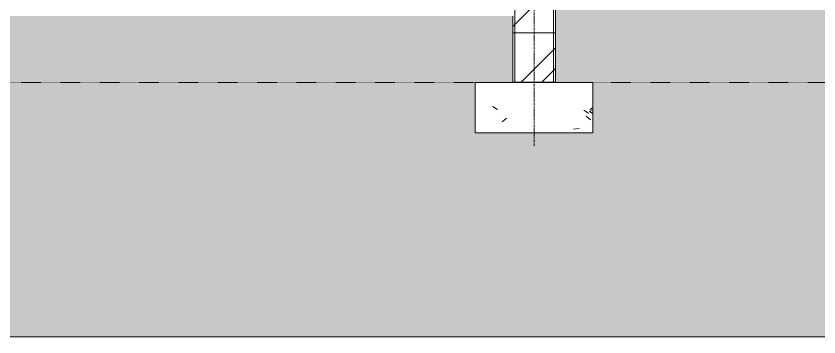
# Model space of a CAD drawing. Header units: millimetres. Extents: x -12186 to 152825, y -4386 to 9463.
# Drawn here: x 52088 to 56865, y -2196 to -285 of the extents above; entities that cross this region are included whole.
import ezdxf

# ---------------------------------------------------------------- set-up
doc = ezdxf.new("R2010")
doc.units = ezdxf.units.MM
doc.linetypes.add('1000 Dashed', pattern=[2, 1, -1])
doc.linetypes.add('Grid Line', pattern=[22.225, 12.7, -3.175, 3.175, -3.175])
for name, color, linetype, lineweight in [('A-DETL', 90, 'Continuous', 5), ('A-DETL-GENF', 92, 'Continuous', 5), ('A-DETL-THIN', 151, 'Continuous', 5), ('A-FLOR-LEVL', 51, 'Continuous', 5), ('A-WALL', 113, 'Continuous', 9), ('A-WALL-PATT', 111, 'Continuous', 9), ('C-BLDG-PADS', 91, 'Continuous', 5), ('S-FNDN', 32, 'Continuous', 9), ('S-GRID', 1, 'Continuous', 5)]:
    doc.layers.add(name, color=color, linetype=linetype, lineweight=lineweight)
pattern_1 = [(45, (47874, 3166.03), (-251.447, 251.447), []), (45, (47874, 3547.03), (-251.447, 251.447), [])]

msp = doc.modelspace()

# ---------------------------------------------------------------- hatches: boundary and pattern name
at = {"layer": 'A-DETL-GENF'}
h = msp.add_hatch(dxfattribs=at)
h.set_pattern_fill('FP_96', color=135, style=0, pattern_type=2)
h.set_pattern_definition([(45, (47838.48, 3201.53), (0, 424.264), [300, -300]), (45, (47767.98, 3272.03), (0, 424.264), [300, -300]), (45, (47696.98, 3343.03), (0, 424.264), [300, -300]), (135, (48121.48, 3413.53), (-424.264, 3e-14), [300, -300]), (135, (48191.98, 3484.03), (-424.264, 3e-14), [300, -300]), (135, (48262.98, 3555.03), (-424.264, 3e-14), [300, -300])])
h.paths.add_polyline_path([(54715.8, -2196.1), (69940.2, -2196.1), (69940.2, 0), (55296.9, 0), (55296.9, -680), (55519.9, -680), (55519.9, -980), (54819.9, -980), (54819.9, -680), (55042.9, -680), (55042.9, -285), (48932.9, -285), (48932.9, -680), (49155.9, -680), (49155.9, -980), (48455.9, -980), (48455.9, -680), (48678.9, -680), (48678.9, -285), (46724.9, -285), (46724.9, -680), (46947.9, -680), (46947.9, -980), (46247.9, -980), (46247.9, -680), (46470.9, -680), (46470.9, -54), (46368, -81.6), (44301.8, -52.1), (43824.7, -39), (42874.6, 77.7), (42874.6, -2196.1), (53024.2, -2196.1)])
at = {"layer": 'A-WALL-PATT', "lineweight": 5}
h = msp.add_hatch(dxfattribs=at)
h.set_pattern_fill('FP_91', color=256, style=0, pattern_type=2)
h.set_pattern_definition(pattern_1)
h.paths.add_polyline_path([(55054.9, -680), (55054.9, 0), (55042.9, 0), (55042.9, -680)])
h = msp.add_hatch(dxfattribs=at)
h.set_pattern_fill('FP_91', color=256, style=0, pattern_type=2)
h.set_pattern_definition(pattern_1)
h.paths.add_polyline_path([(55284.9, -680), (55284.9, 0), (55054.9, 0), (55054.9, -680)])
h = msp.add_hatch(dxfattribs=at)
h.set_pattern_fill('FP_91', color=256, style=0, pattern_type=2)
h.set_pattern_definition(pattern_1)
h.paths.add_polyline_path([(55284.9, -680), (55296.9, -680), (55296.9, 0), (55284.9, 0), (55284.9, -491.1)])
at = {"layer": 'S-FNDN', "lineweight": 5}
h = msp.add_hatch(dxfattribs=at)
h.set_pattern_fill('FP_93', color=256, style=0, pattern_type=2)
h.set_pattern_definition([(50, (47874, 3166), (728.737, -63.756), [76.2, -838.2]), (355, (47874, 3166), (-140.97, 764.23), [60.96, -670.56]), (100.451, (47934.7, 3160.7), (587.77, 700.467), [64.76, -712.36]), (46.184, (47874, 3369.2), (1084.32, -168.17), [114.3, -1257.3]), (96.636, (47964.3, 3355.2), (949.61, 989.71), [97.14, -1068.54]), (351.184, (47874, 3369.2), (949.62, 989.7), [91.44, -1005.84]), (21, (47975.6, 3318.4), (606.458, -409.06), [76.2, -838.2]), (326, (47975.6, 3318.4), (247.21, 736.75), [60.96, -670.56]), (71.451, (48026.1, 3284.34), (853.67, 327.685), [64.76, -712.36]), (37.5, (47873.98, 3166.03), (12.355, 338.22), [33.528, -628.904, 33.528, -647.192, -673.1]), (37.5, (47873.98, 3166.03), (12.355, 338.22), [-1343.152, 33.528, -639.572]), (7.5, (47874, 3166.03), (267.279, 400.722), [33.528, -354.584, 33.528, -613.664, -256.54]), (7.5, (47874, 3166.03), (267.279, 400.722), [-1035.304, 33.528, -223.012]), (327.5, (47647.42, 3166.03), (542.363, -22.915), [33.528, -220.472, 33.528, -758.952, -1051.56]), (327.5, (47647.42, 3166.03), (542.363, -22.915), [-1046.48, 33.528, -1018.032]), (317.5, (47545.8, 3166.03), (592.517, 101.707), [33.528, -296.672, 33.528, -492.76, -746.76]), (317.5, (47545.8, 3166.03), (592.517, 101.707), [-856.49, 33.53, -713.23])])
h.paths.add_polyline_path([(55042.9, -980), (55519.9, -980), (55519.9, -680), (54819.9, -680), (54819.9, -980)])

# ---------------------------------------------------------------- linework, layer by layer
at = {"layer": 'A-DETL'}
msp.add_line((42874.6, -2196.1), (69940.2, -2196.1), dxfattribs=at)
at = {"layer": 'A-DETL-THIN'}
for p, q in [((55296.9, 0), (55296.9, -680)), ((55042.9, -680), (55042.9, -285)), ((54819.9, -980), (54819.9, -680)), ((54819.9, -680), (55042.9, -680)), ((55296.9, -680), (55519.9, -680)), ((55519.9, -680), (55519.9, -980)), ((55519.9, -980), (54819.9, -980))]:
    msp.add_line(p, q, dxfattribs=at)
at = {"layer": 'A-FLOR-LEVL', "linetype": '1000 Dashed'}
msp.add_line((40316.8, -680), (71229.1, -680), dxfattribs=at)
at = {"layer": 'A-WALL'}
for p, q in [((55054.9, -680), (55054.9, 3485)), ((55284.9, -680), (55284.9, 3485))]:
    msp.add_line(p, q, dxfattribs=at)
at = {"layer": 'C-BLDG-PADS', "lineweight": 9}
msp.add_line((55042.9, -385), (55296.9, -385), dxfattribs=at)
at = {"layer": 'S-FNDN', "lineweight": 25}
msp.add_line((55296.9, -680), (55042.9, -680), dxfattribs=at)
at = {"layer": 'S-GRID', "linetype": 'Grid Line'}
msp.add_line((55169.9, -1058.6), (55169.9, 8085.3), dxfattribs=at)

doc.saveas('drawing.dxf')
